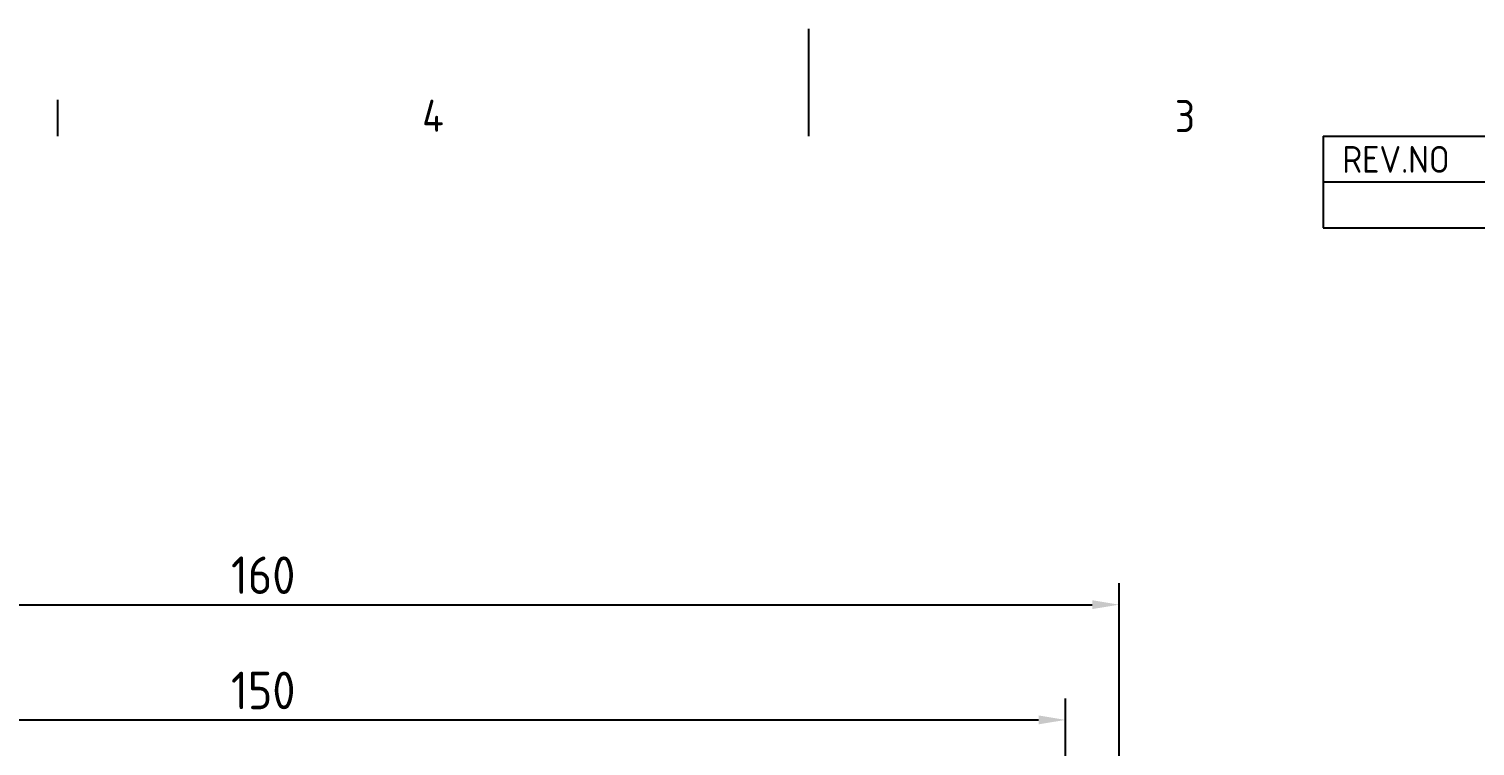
# Model space of a CAD drawing. Header units: millimetres. Extents: x 0 to 715, y 0 to 297.
# Drawn here: x 137.3 to 272.2, y 230.1 to 297 of the extents above; entities that cross this region are included whole.
import ezdxf

# ---------------------------------------------------------------- set-up
doc = ezdxf.new("R2010")
doc.units = ezdxf.units.MM
doc.layers.get('0').update_dxf_attribs({"color": 3, "lineweight": 25})
for name, color, linetype, lineweight in [('경계(ISO)', 7, 'Continuous', 25), ('기호(ISO)', 5, 'Continuous', 25), ('치수(ISO)', 2, 'Continuous', 25)]:
    doc.layers.add(name, color=color, linetype=linetype, lineweight=lineweight)
doc.styles.add('ISO ProportionalPSTEK', font='isocp.shx')
doc.styles.add('문자 텍스트_PSTEK_POSCO', font='isocp.shx')
doc.styles.add('치수 텍스트_PSTEK_POSCO', font='isocp.shx')
doc.dimstyles.new('치수_PSTEK_POSCO', dxfattribs={"dimtxt": 3.5, "dimasz": 2.5, "dimexe": 2, "dimexo": 2.5, "dimgap": 1, "dimtad": 1, "dimrnd": 1e-08, "dimdsep": 46, "dimtxsty": '치수 텍스트_PSTEK_POSCO', "dimcen": 0.09, "dimdle": 10, "dimclrd": 7, "dimclre": 7, "dimclrt": 2, "dimadec": 1, "dimazin": 2, "dimtfac": 1, "dimtmove": 0, "dimatfit": 3, "dimfxl": 0, "dimtolj": 1, "dimlwd": -1, "dimlwe": -1, "dimarcsym": 0})

# ---------------------------------------------------------------- blocks, each defined once
blk = doc.blocks.new('경계 Default Border')
at = {"layer": '경계(ISO)'}
blk.add_line((140, 287), (140, 290.4), dxfattribs=at)
at = {"layer": '경계(ISO)', "flags": 128}
blk.add_lwpolyline([(210, 297), (210, 287)], dxfattribs=at)
at = {"layer": '경계(ISO)', "color": 2, "char_height": 3, "attachment_point": 7, "style": '문자 텍스트_PSTEK_POSCO'}
for s, insert in [('4', (173.97, 287.4)), ('3', (244.17, 287.37))]:
    blk.add_mtext(s, dxfattribs=dict(at, insert=insert))
blk = doc.blocks.new('리비전 내역')
at = {"layer": '기호(ISO)'}
for p, q in [((258, 287), (410, 287)), ((258, 287), (258, 282.72)), ((258, 282.72), (410, 282.72)), ((258, 282.72), (258, 278.44)), ((258, 278.44), (410, 278.44))]:
    blk.add_line(p, q, dxfattribs=at)
at = {"layer": '기호(ISO)', "color": 2, "insert": (259.79, 283.58), "char_height": 2.5, "attachment_point": 7, "style": 'ISO ProportionalPSTEK'}
blk.add_mtext('REV.NO', dxfattribs=at)
blk = doc.blocks.new('*D24')
at = {"layer": 'Defpoints', "color": 0}
for p in [(233.97, 232.54), (83.97, 222.42), (233.97, 222.42)]:
    blk.add_point(p, dxfattribs=at)
at = {"layer": '치수(ISO)', "color": 7}
for p, q in [((83.97, 224.92), (83.97, 234.54)), ((233.97, 224.92), (233.97, 234.54)), ((86.47, 232.54), (231.47, 232.54))]:
    blk.add_line(p, q, dxfattribs=at)
for points in [[(86.47, 232.96), (86.47, 232.13), (83.97, 232.54)], [(231.47, 232.96), (231.47, 232.13), (233.97, 232.54)]]:
    blk.add_solid(points, dxfattribs=at)
at = {"layer": '치수(ISO)', "color": 2, "insert": (156.14, 235.29), "char_height": 3.5, "attachment_point": 4, "style": '치수 텍스트_PSTEK_POSCO'}
blk.add_mtext('\\A1;150', dxfattribs=at)
blk = doc.blocks.new('*D25')
at = {"layer": 'Defpoints', "color": 0}
for p in [(238.97, 243.29), (78.97, 223.41), (238.97, 223.41)]:
    blk.add_point(p, dxfattribs=at)
at = {"layer": '치수(ISO)', "color": 7}
for p, q in [((78.97, 225.91), (78.97, 245.29)), ((238.97, 225.91), (238.97, 245.29)), ((81.47, 243.29), (236.47, 243.29))]:
    blk.add_line(p, q, dxfattribs=at)
for points in [[(81.47, 243.71), (81.47, 242.88), (78.97, 243.29)], [(236.47, 243.71), (236.47, 242.88), (238.97, 243.29)]]:
    blk.add_solid(points, dxfattribs=at)
at = {"layer": '치수(ISO)', "color": 2, "insert": (156.14, 246.04), "char_height": 3.5, "attachment_point": 4, "style": '치수 텍스트_PSTEK_POSCO'}
blk.add_mtext('\\A1;160', dxfattribs=at)

msp = doc.modelspace()

# ---------------------------------------------------------------- block references
msp.add_blockref('경계 Default Border', (0, 0))
at = {"layer": '기호(ISO)'}
msp.add_blockref('리비전 내역', (0, 0), dxfattribs=at)

# ---------------------------------------------------------------- dimensions: what is measured, and where the dimension line sits
at = {"layer": '치수(ISO)', "color": 7}
for base, p1, p2, picture, middle in [((238.965, 243.293), (78.965, 223.408), (238.965, 223.408), '*D25', (158.941, 243.293)), ((233.965, 232.543), (83.965, 222.424), (233.965, 222.424), '*D24', (158.941, 232.543))]:
    dim = msp.add_linear_dim(base=base, p1=p1, p2=p2, angle=180, dimstyle='치수_PSTEK_POSCO', override={"dimdec": 2, "dimtp": 0, "dimtm": 0, "dimtdec": 2, "dimtofl": 0, "dimatfit": 1}, dxfattribs=at)
    dim.commit()
    dim.dimension.update_dxf_attribs({"geometry": picture, "text_midpoint": middle, "dimtype": 160})

doc.saveas('drawing.dxf')
